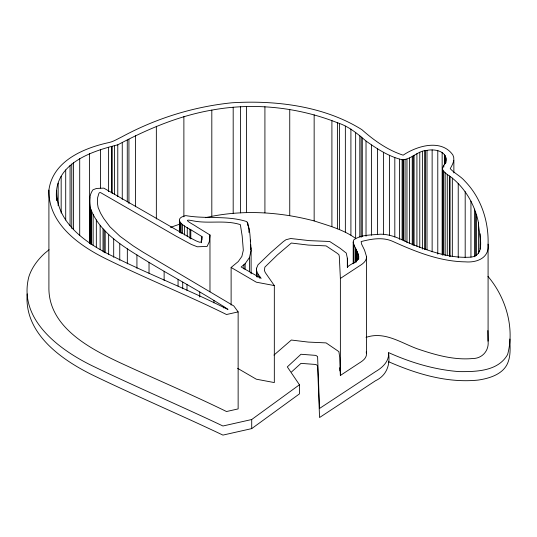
<?xml version="1.0" encoding="UTF-8"?>
<svg xmlns="http://www.w3.org/2000/svg" width="537" height="537" viewBox="0 0 537 537"><rect width="100%" height="100%" fill="white"/><g stroke="black" fill="none" stroke-linecap="round" stroke-linejoin="round"><path stroke-width="0.81" d="M251.115 273.81L251.115 250.417C249.947 240.938 250.88 230.272 246.805 221.606C227.01 215.216 206 219.244 185.789 215.612C171.504 219.002 184.956 226.775 190.796 229.722L202.006 236.622L201.053 242.16L199.495 242.214L196.18 240.918L190.427 237.938L103.822 188.131L96.459 188.447L92.948 189.83C89.061 195.038 89.162 202.08 90.438 208.181L90.438 244.107M56.68 200.361C52.223 164.517 90.149 151.588 117.778 144.815C147.433 129.162 178.559 115.858 211.813 110.112C253.773 102.399 297.767 107.125 337.397 122.731C348.5 126.208 357.38 133.612 366.026 141.043C377.055 148.856 388.788 156.609 402.106 159.731C411.288 159.757 417.672 150.615 427.016 150.367C434.138 148.856 446.314 150.756 446.079 160.06C445.804 163.463 442.669 165.805 442.414 169.142C444.22 173.344 448.986 175.27 452.335 178.123C465.941 189.292 474.997 205.456 478.447 222.647C478.319 232.481 486.978 255.27 470.976 257.116C449.415 258.673 428.372 250.839 408.717 242.865C399.709 238.609 390.339 234.031 380.142 234.206C371.423 235.152 360.931 234.468 353.702 239.965L353.205 242.012C354.098 247.228 358.031 251.356 358.709 256.659C358.501 262.271 350.936 263.425 347.714 266.822L347.338 258.196L346.251 253.075L340.19 248.322L329.705 241.496L309.366 240.636L290.705 238.502L285.946 239.75L283.314 241.603L270.809 252.518L257.988 264.828L256.592 268.171L256.592 276.528M366.489 256.491C366.872 261.224 362.462 264.063 358.911 266.251L340.377 278.441L340.377 375.45L358.911 363.26C362.462 361.072 366.872 358.233 366.489 353.494L366.489 256.491L364.569 250.208L361.555 244.026L361.153 241.569C371.45 238.911 382.834 236.817 392.936 241.462C415.792 251.819 439.823 261.445 465.237 261.855C477.044 262.875 489.643 257.841 488.086 244.14C488.757 221.264 481.132 197.838 465.008 181.258C460.833 176.27 454.497 173.37 450.221 168.665C452.537 164.497 455.45 159.664 452.825 154.904C441.3 138.674 417.108 145.769 403.146 155.173C387.593 150.118 373.98 140.432 361.857 129.645C324.033 105.984 275.656 100.07 231.877 102.789C193.488 106.709 155.992 118.395 122.06 136.76C117.771 138.835 113.649 141.52 108.944 142.553C83.772 148.011 52.72 160.986 48.907 190.085L48.907 287.087C48.122 326.315 88.504 347.855 119.019 362.253C154.784 378.82 191.112 394.212 226.513 411.53L238.139 408.905L238.139 311.896L233.81 305.962L142.634 251.92L133.203 245.879L120.046 236.327L109.944 226.795L103.621 218.351L100.56 213.162L98.13 207.524L97.439 203.342L97.586 197.844L98.842 193.542L99.405 192.669L100.54 192.582L176.076 236.152L191.394 244.463L197.327 246.785L207.101 246.436L209.282 241.764L209.974 234.971L196.468 226.654C193.273 224.258 180.063 218.069 192.978 220.835C208.618 224.043 224.896 219.673 240.368 224.641L242.174 236.085L243.328 250.188L241.872 256.431L238.267 261.546L231.118 267.466L231.118 305.097M487.979 276.407C505.733 297.303 514.876 327.698 507.613 354.541C498.088 371.295 476.42 371.785 459.155 371.611C434.655 369.778 410.825 362.609 388.493 352.567C389.493 361.226 382.357 367.738 375.437 371.691L319.555 408.442L317.589 356.568L315.837 355.387L300.988 354.266L287.315 366.892L299.445 384.781L299.445 393.876L251.712 428.613L222.936 435.098C180.62 415.027 137.512 396.601 95.271 376.35C63.118 360.931 23.943 334.444 27.172 293.9M388.58 353.017C390.305 364.73 386.821 375.41 375.437 380.787L319.555 417.531L317.589 365.657L315.837 364.482L300.988 363.361L291.557 371.933M488.086 244.14L488.086 341.149C489.214 350.446 482.307 358.568 472.808 358.515C453.752 360.34 434.883 354.789 417.027 348.721C400.649 342.66 384.291 331.027 366.033 337.404M249.437 271.803L249.437 257.599L251.115 250.417M256.592 268.171C255.934 272.272 258.921 275.367 261.183 278.381L241.16 266.99L245.134 263.701L249.437 257.599M273.937 355.098L291.336 340.042L308.171 342.076L326.093 342.901L338.887 351.641L339.706 357.219L340.377 375.45M49.055 249.739L44.779 253.256A115.583 66.729 0 0 0 28.783 277.011C17.748 320.488 61.312 351.279 95.271 367.261C137.512 387.506 180.62 405.932 222.936 426.002L251.712 419.518L299.445 384.781M170.511 227.379L179.949 224.063M205.429 217.693C241.214 209.423 278.79 211.618 314.152 220.929C328.329 225.614 343.398 229.494 355.642 238.441L355.642 132.337M238.139 311.896L226.513 314.521C188.145 295.531 148.346 279.515 109.884 260.714C81.725 247.356 48.095 225.171 48.907 190.085M237.582 368.308L256.29 379.189L274.326 382.579L274.326 285.57L256.29 282.18L231.118 267.466M90.438 208.181C98.264 229.789 118.241 243.402 136.928 254.961C166.832 273.789 198.529 290.101 228.05 309.359L227.769 309.426C190.823 290.745 152.146 275.703 115.032 257.357C88.269 244.65 56.016 223.748 56.68 190.333M274.326 285.57L265.298 272.595L264.385 270.453L264.869 267.117L277.374 254.921L291.336 243.033L308.171 245.067L326.093 245.892L336.773 252.981L338.887 254.632L339.297 256.337L340.377 278.441M388.58 362.113L388.493 361.663C416.47 373.947 447.16 383.21 478.011 380.095C489.798 378.384 504.29 373.987 508.324 361.408C510.848 354.245 509.975 346.472 509.902 339.035M366.214 351.95L366.489 353.494M339.746 367.711L339.867 370.913M487.864 330.564L488.086 341.149M480.32 244.026L480.32 249.034M480.098 233.77L480.098 248.812M479.635 250.182L479.635 251.853M478.447 222.647L478.447 253.558M476.42 214.532L476.42 255.464M475.48 211.86L475.48 256.136M474.547 209.162L474.547 256.78M470.942 201.147L470.942 257.122M465.19 191.682L465.19 257.679M458.229 183.453L458.229 257.807M453.866 160.348L453.866 172.894M452.335 178.123L452.335 256.652M450.073 176.485L450.073 256.686M449.368 175.968L449.368 256.169M447.274 174.404L447.274 255.444M445.945 157.804L445.945 162.818M445.314 156.072L445.314 163.59M445.166 172.739L445.166 255.451M444.998 155.515L444.998 163.872M444.549 154.696L444.549 164.718M443.804 165.436L443.804 167.108M443.69 171.384L443.69 254.927M442.797 170.216L442.797 254.598M442.488 168.061L442.488 254.108M442.414 169.142L442.414 255.196M442.152 152.421L442.152 254.343M437.783 150.548L437.783 254.142M432.137 149.951L432.137 251.873M427.016 150.367L427.016 249.786M425.418 150.689L425.418 249.269M424.646 150.83L424.646 249.41M422.384 151.347L422.384 249.101M419.773 152.24L419.773 247.483M416.92 153.629L416.92 246.362M414.087 155.233L414.087 245.456M413.168 155.777L413.168 245.167M412.248 156.327L412.248 244.885M409.436 157.972L409.436 243.187M406.965 159.18L406.965 242.731M405.059 159.684L405.059 241.556M403.515 159.757L403.515 240.798M403.005 159.744L403.005 239.952M402.106 159.731L402.106 239.932M399.441 159.16L399.441 239.368M394.816 157.623L394.816 236.992M389.426 155.28L389.426 235.488M383.572 152.293L383.572 234.172M377.524 148.823L377.524 234.038M371.577 145.024L371.577 235.246M366.026 141.043L366.026 236.287M362.307 138.076L362.307 236.663M361.159 137.056L361.159 237.307M359.817 135.861L359.817 236.951M358.709 256.659L358.709 259.163M358.515 255.545L358.515 258.888M357.924 253.551L357.924 259.398M357.038 251.296L357.038 260.485M356.232 249.604L356.232 262.137M355.93 249.047L355.93 261.579M355.366 248.027L355.366 262.231M353.937 244.926L353.937 263.311M353.205 242.012L353.205 263.734M350.909 129.014L350.909 235.119M347.473 260.096L347.486 267.419M347.338 258.196L347.338 267.386M345.358 126.135L345.358 232.232M339.411 123.557L339.411 229.661M337.397 122.731L337.397 228.836M331.906 120.496L331.906 226.594M314.152 114.824L314.152 220.929M289.745 109.441L289.745 215.545M264.916 106.715L264.916 212.82M259.713 276.535L259.713 278.206M257.894 273.998L257.894 277.34M256.626 271.017L256.626 276.864M251.712 419.518L251.712 428.613M250.967 247.779L250.967 249.45M250.739 244.51L250.739 249.524M250.37 240.086L250.37 241.757M248.906 228.252L248.906 232.427M248.389 225.372L248.389 228.715M247.886 223.332L247.886 225.835M247.429 222.298L247.429 223.969M246.47 106.393L246.47 212.498M245.134 263.701L245.134 269.547M243.919 264.707L243.919 268.883M240.408 106.769L240.408 212.874M233.186 107.219L233.186 213.323M223.674 306.251L223.674 307.923M213.894 300.378L213.894 302.881M211.813 110.112L211.813 216.216M209.974 234.971L209.974 291.839M202.006 236.622L202.006 239.965M201.563 241.073L201.563 242.744M199.757 292.027L199.757 297.042M190.796 229.722L190.796 238.911M189.91 229.171L189.91 238.361M187.265 227.527L187.265 236.716M186.997 284.57L186.997 290.416M184.553 225.822L184.553 235.011M183.882 116.583L183.882 216.834M182.721 282.093L182.721 288.772M182.56 224.506L182.56 233.696M181.164 223.486L181.164 233.514M180.264 222.687L180.264 232.709M179.754 222.009L179.754 232.031M179.412 220.244L179.512 232.219M178.062 279.388L178.062 286.073M164.127 271.266L164.127 280.455M156.348 126.255L156.348 218.989M149.031 262.338L149.031 273.199M136.928 254.961L136.928 268.325M135.425 135.747L135.425 206.758M128.927 139.211L128.927 203.543M127.276 140.083L127.276 201.905M127.336 248.819L127.336 263.855M122.261 142.674L122.261 199.489M119.751 243.576L119.751 260.284M117.778 144.815L117.778 196.616M114.488 146.051L114.488 194.508M113.69 238.905L113.69 257.283M112.22 146.648L112.22 193.434M111.441 146.802L111.441 192.749M108.608 147.339L108.608 191.622M108.642 234.481L108.642 254.531M105.198 231.118L105.198 252.84M104.118 229.977L104.118 252.538M103.023 228.843L103.023 251.397M100.473 149.608L100.473 188.044M100.137 225.312L100.137 249.537M96.338 219.922L96.338 247.49M93.143 214.485L93.143 245.402M91.397 210.907L91.397 244.328M90.968 209.698L90.968 243.952M89.827 197.435L89.827 243.389M89.585 153.696L89.666 243.623M79.704 158.63L79.704 235.495M73.515 162.577L73.515 229.413M71.763 164.013L71.763 228.346M70.065 165.416L70.065 225.567M65.709 169.914L65.709 220.042M61.171 176.317L61.171 213.082M58.157 183.157L58.157 205.711M56.747 197.777L56.747 200.281"/></g></svg>
